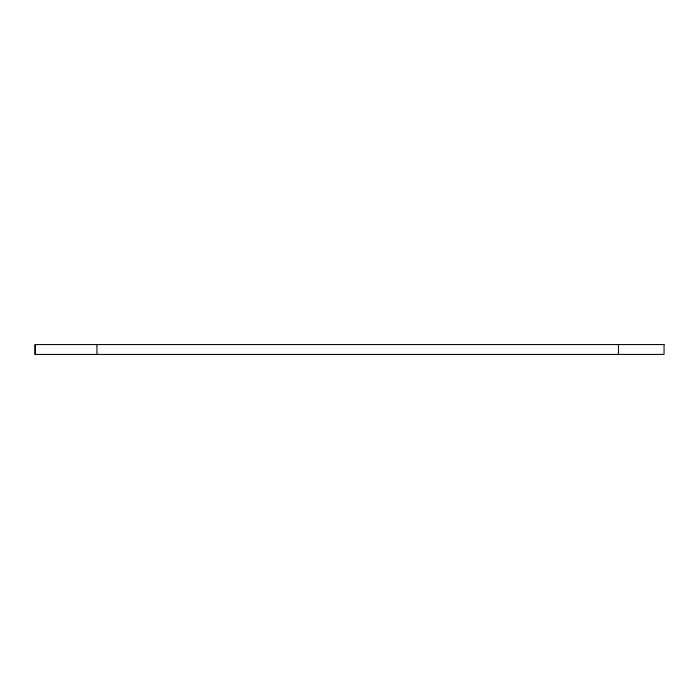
<?xml version="1.0" encoding="UTF-8"?>
<svg xmlns="http://www.w3.org/2000/svg" width="699" height="699" viewBox="0 0 699 699"><rect width="100%" height="100%" fill="white"/><g stroke="black" fill="none" stroke-linecap="round" stroke-linejoin="round"><path stroke-width="1.05" d="M618.449 344.572L618.449 354.428M96.934 344.572L96.934 354.428M35.317 344.572L35.317 354.428M664.05 344.572L34.95 344.572L34.95 354.428L664.05 354.428L664.05 344.572"/></g></svg>
